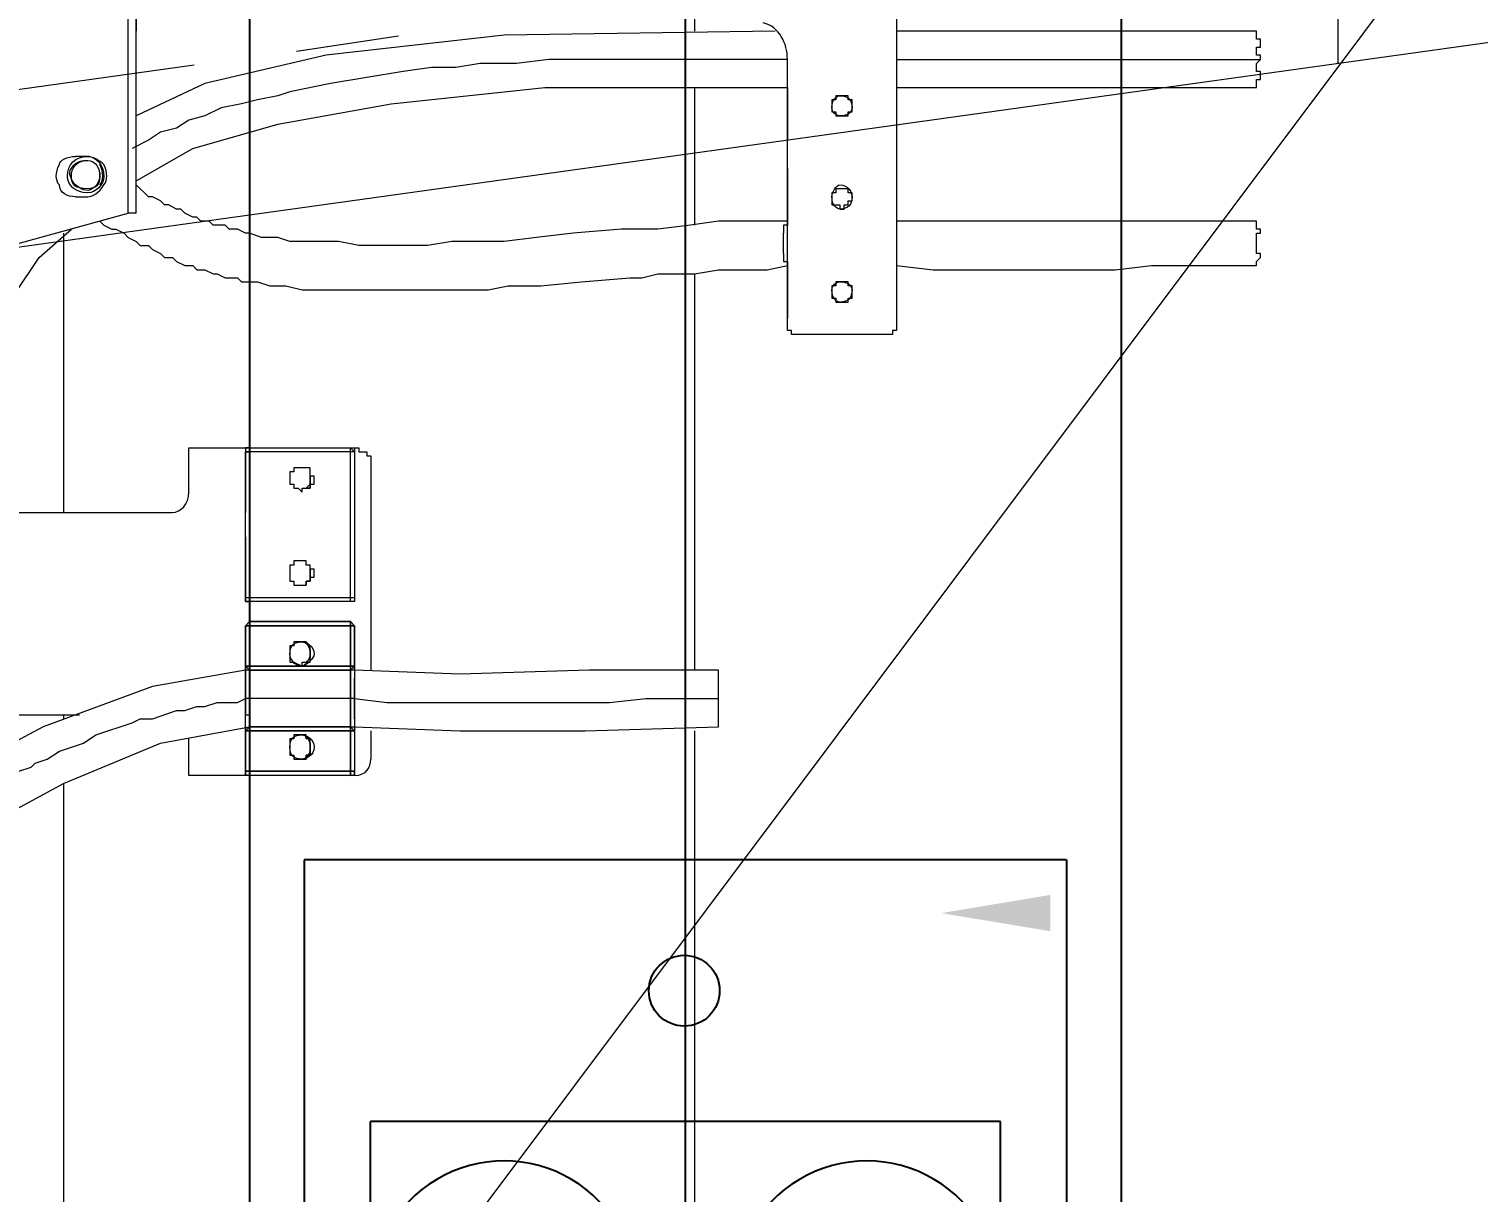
# Model space of a CAD drawing. Header units: millimetres. Extents: x 25083 to 52777, y 24772 to 45779.
# Drawn here: x 39298.4 to 39431.4, y 33516.5 to 33623.3 of the extents above; entities that cross this region are included whole.
import ezdxf

# ---------------------------------------------------------------- set-up
doc = ezdxf.new("R2010")
doc.units = ezdxf.units.MM
doc.layers.add('小车', color=7, linetype='Continuous')
doc.styles.get("Standard").update_dxf_attribs({"font": ''})
doc.styles.get('Standard').set_extended_font_data('SimSun')
doc.dimstyles.new('15', dxfattribs={"dimtxt": 15, "dimasz": 10, "dimexe": 2, "dimexo": 1, "dimgap": 1, "dimtad": 1, "dimdsep": 46, "dimtxsty": 'Standard', "dimcen": 2.5, "dimadec": 0, "dimazin": 0, "dimtfac": 1, "dimtmove": 2, "dimatfit": 3, "dimfxl": 1, "dimtolj": 1, "dimarcsym": 0})
doc.dimstyles.new('ISO-25', dxfattribs={"dimtxt": 2.5, "dimasz": 2.5, "dimexe": 1.25, "dimexo": 0.625, "dimtad": 1, "dimtxsty": 'Standard', "dimcen": 2.5, "dimadec": 0, "dimazin": 0, "dimtfac": 1, "dimtmove": 0, "dimatfit": 3, "dimfxl": 1, "dimarcsym": 0})

# ---------------------------------------------------------------- blocks, each defined once
blk = doc.blocks.new('A$C6E4F4F8B')
for p, q in [((0, 70), (197.2, 70)), ((0, 70), (0, 0)), ((197.2, 70), (197.2, 0)), ((62.1, 63.92), (62.1, 6.08)), ((135.1, 63.92), (135.1, 6.08)), ((40.15, 63.8), (57.53, 63.8)), ((157.05, 63.8), (139.67, 63.8)), ((57.53, 57.8), (40.15, 57.8)), ((139.67, 57.8), (157.05, 57.8)), ((62.5, 52.83), (62.5, 49.63)), ((68.5, 52.83), (68.5, 49.63)), ((128.7, 52.83), (128.7, 49.63)), ((134.7, 52.83), (134.7, 49.63)), ((68.5, 49.63), (62.5, 49.63)), ((128.7, 49.63), (134.7, 49.63)), ((54.12, 45.5), (40.15, 45.5)), ((143.08, 45.5), (157.05, 45.5)), ((54.12, 39.5), (40.15, 39.5)), ((143.08, 39.5), (157.05, 39.5)), ((54.12, 30.5), (40.15, 30.5)), ((143.08, 30.5), (157.05, 30.5)), ((54.12, 24.5), (40.15, 24.5)), ((143.08, 24.5), (157.05, 24.5)), ((62.5, 17.17), (62.5, 20.37)), ((68.5, 20.37), (62.5, 20.37)), ((68.5, 17.17), (68.5, 20.37)), ((128.7, 17.17), (128.7, 20.37)), ((128.7, 20.37), (134.7, 20.37)), ((134.7, 17.17), (134.7, 20.37)), ((57.53, 12.2), (40.15, 12.2)), ((139.67, 12.2), (157.05, 12.2)), ((40.15, 6.2), (57.53, 6.2)), ((157.05, 6.2), (139.67, 6.2)), ((0, 0), (197.2, 0))]:
    blk.add_line(p, q)
at = {"color": 1}
for p, q in [((64, 63.92), (24, 63.92)), ((24, 63.92), (24, 6.08)), ((74, 63.92), (24, 63.92)), ((24, 63.92), (24, 6.08)), ((123.2, 63.92), (173.2, 63.92)), ((133.2, 63.92), (173.2, 63.92)), ((173.2, 63.92), (173.2, 6.08)), ((173.2, 63.92), (173.2, 6.08)), ((64, 6.08), (24, 6.08)), ((74, 6.08), (24, 6.08)), ((123.2, 6.08), (173.2, 6.08)), ((133.2, 6.08), (173.2, 6.08))]:
    blk.add_line(p, q, dxfattribs=at)
at = {"color": 6, "ltscale": 15}
for p, q in [((74, 6.08), (74, 63.92)), ((123.2, 6.08), (123.2, 63.92))]:
    blk.add_line(p, q, dxfattribs=at)
for centre in [(47.28, 35), (47.28, 35), (149.92, 35), (149.92, 35)]:
    blk.add_circle(centre, 4.1, dxfattribs=at)
for centre in [(12, 34.89), (185.2, 34.89), (185.2, 34.89)]:
    blk.add_circle(centre, 3.25)
for centre, radius, start, end in [((39.79, 51.65), 12.16, 88.3056, 271.6944), ((57.53, 52.83), 10.97, 0, 90), ((139.67, 52.83), 10.97, 90, 180), ((157.41, 51.65), 12.16, 268.3056, 91.6944), ((39.8, 51.65), 6.16, 86.7014, 273.2986), ((57.53, 52.83), 4.97, 0, 90), ((139.67, 52.83), 4.97, 90, 180), ((157.4, 51.65), 6.16, 266.7014, 93.2986), ((54.12, 35), 4.5, 270, 90), ((143.08, 35), 4.5, 90, 270), ((39.79, 18.35), 12.16, 88.3056, 271.6944), ((157.41, 18.35), 12.16, 268.3056, 91.6944), ((39.8, 18.35), 6.16, 86.7014, 273.2986), ((157.4, 18.35), 6.16, 266.7014, 93.2986), ((57.53, 17.17), 10.97, 270, 0), ((57.53, 17.17), 4.97, 270, 0), ((139.67, 17.17), 10.97, 180, 270), ((139.67, 17.17), 4.97, 180, 270)]:
    blk.add_arc(centre, radius, start, end)
at = {"ltscale": 15}
for centre, start, end in [((54.12, 35), 270, 90), ((143.08, 35), 90, 270)]:
    blk.add_arc(centre, 10.5, start, end, dxfattribs=at)
blk = doc.blocks.new('*D925')
at = {"color": 0, "lineweight": -2}
for p, q in [((29677.86, 34881.66), (29677.86, 32448.29)), ((40733.02, 34757.65), (40733.02, 32448.29)), ((29680.36, 32449.54), (40730.52, 32449.54))]:
    blk.add_line(p, q, dxfattribs=at)
at = {"color": 0}
for points in [[(29680.36, 32449.96), (29680.36, 32449.13), (29677.86, 32449.54)], [(40730.52, 32449.13), (40730.52, 32449.96), (40733.02, 32449.54)]]:
    blk.add_solid(points, dxfattribs=at)
at = {"layer": 'DEFPOINTS', "color": 0}
for p in [(29677.86, 34882.29), (40733.02, 34758.27), (40733.02, 32449.54)]:
    blk.add_point(p, dxfattribs=at)
at = {"color": 0, "insert": (35205.44, 32451.63), "char_height": 2.5, "attachment_point": 5}
blk.add_mtext('11055,15', dxfattribs=at)
blk = doc.blocks.new('zw$D2F4')
at = {"color": 7, "lineweight": 5}
for points in [[(348.71, 245.47), (349.82, 237.3), (353.16, 227.27), (358.36, 217.25), (364.3, 207.59), (369.87, 198.31), (374.7, 189.39), (378.41, 180.48)], [(372.84, 198.68), (373.59, 197.56), (375.07, 194.59), (375.82, 193.48), (376.19, 192.36), (376.56, 191.99), (376.93, 190.88), (377.67, 189.76), (378.41, 187.54), (379.16, 186.42), (380.27, 183.08), (380.64, 182.34), (380.64, 181.22), (381.39, 179), (381.39, 178.25), (381.76, 177.14), (381.76, 176.4), (382.13, 175.28), (382.13, 173.42), (382.5, 172.68)], [(385.1, 172.68), (383.61, 181.22), (379.9, 191.25), (376.93, 196.82)], [(413.69, 196.08), (415.92, 195.71), (419.64, 193.85), (422.98, 191.62), (425.58, 188.65)], [(381.01, 195.33), (381.01, 187.91)], [(399.58, 195.33), (399.58, 179.37)], [(374.7, 189.39), (319.74, 189.39)], [(381.01, 189.39), (380.64, 189.39)], [(425.21, 189.39), (399.58, 189.39)], [(426.32, 186.05), (425.95, 185.68), (425.58, 184.94), (425.58, 184.57), (425.21, 183.82), (424.83, 183.45), (424.46, 182.71), (424.09, 182.34), (424.09, 181.59), (423.72, 181.22), (423.35, 180.48), (422.98, 180.11), (422.98, 179.37), (422.61, 179), (422.24, 178.25), (422.24, 177.51), (421.86, 177.14), (421.86, 176.4), (421.49, 175.65), (421.49, 175.28), (421.12, 174.54), (421.12, 173.42), (420.75, 173.05)], [(425.21, 172.31), (425.21, 172.68), (425.58, 173.42), (425.58, 174.17), (425.95, 174.54), (425.95, 175.65), (426.32, 176.02), (426.32, 176.77), (426.69, 177.14), (426.69, 177.51), (427.06, 178.25), (427.43, 178.62), (427.43, 179), (427.81, 179.74), (427.81, 180.11), (428.18, 180.48), (428.55, 181.22), (428.55, 181.59), (429.66, 182.71)], [(427.06, 182.71), (427.06, 183.45)], [(427.06, 182.71), (467.17, 182.71)], [(430.03, 182.71), (433, 177.51), (435.23, 169.71), (437.09, 159.31), (438.57, 145.2), (438.57, 122.92)], [(441.17, 122.92), (441.17, 144.83), (440.8, 147.8), (440.8, 151.14), (440.43, 153.37), (440.43, 155.6), (440.06, 158.2), (438.95, 164.88), (438.2, 168.6), (437.83, 169.71), (437.46, 171.57), (437.09, 173.05), (436.72, 174.91), (435.98, 176.4), (435.6, 177.88), (434.86, 179), (434.49, 180.48), (433.75, 181.59), (433, 183.08)], [(443.77, 124.03), (443.4, 148.91), (441.55, 165.25), (438.95, 176.4), (435.98, 182.71)], [(444.89, 182.71), (443.77, 182.71)], [(378.41, 180.48), (379.9, 172.31)], [(375.44, 177.88), (378.79, 177.88)], [(375.44, 172.68), (375.44, 177.88)], [(401.44, 177.88), (405.52, 177.88)], [(405.52, 177.88), (405.52, 172.31)], [(420.75, 173.05), (420.75, 171.57), (420.38, 170.45), (420.38, 168.97), (420.01, 167.48), (420.01, 150.4), (420.38, 148.54), (420.38, 145.57), (420.75, 141.86), (421.12, 137.4), (421.12, 136.29), (421.49, 134.8), (421.49, 131.46), (421.86, 129.23), (421.86, 124.78), (422.24, 122.92)], [(375.82, 172.68), (375.44, 172.68)], [(375.44, 172.31), (375.44, 172.68)], [(375.44, 172.68), (375.82, 172.68)], [(375.82, 172.31), (375.44, 172.31)], [(375.44, 163.03), (375.44, 172.31)], [(375.44, 172.31), (375.82, 172.31)], [(375.44, 163.03), (375.44, 172.31)], [(375.44, 163.03), (375.44, 172.31)], [(375.82, 172.31), (375.44, 172.31)], [(379.53, 172.68), (375.82, 172.68)], [(379.9, 172.68), (375.82, 172.68)], [(375.82, 172.68), (375.82, 172.31)], [(375.82, 172.68), (389.18, 172.68)], [(375.82, 172.68), (379.53, 172.68)], [(375.82, 172.31), (375.82, 172.68)], [(375.82, 172.68), (375.82, 172.31)], [(375.82, 172.31), (379.53, 172.31)], [(375.82, 163.03), (375.82, 172.31)], [(389.18, 172.31), (375.82, 172.31)], [(379.53, 172.31), (375.82, 172.31)], [(375.82, 163.03), (375.82, 172.31)], [(375.82, 172.31), (375.82, 163.03)], [(379.9, 172.31), (379.53, 172.68)], [(379.53, 172.31), (379.53, 172.68)], [(379.9, 172.31), (379.53, 172.68)], [(379.53, 172.68), (379.53, 172.31)], [(379.53, 172.68), (382.5, 172.68)], [(379.9, 172.31), (379.53, 172.31)], [(379.53, 163.03), (379.53, 172.31)], [(379.53, 172.31), (379.53, 163.03)], [(379.53, 172.31), (379.9, 172.31)], [(382.5, 172.68), (381.01, 172.68), (381.01, 172.31), (380.27, 172.31), (379.9, 172.31)], [(379.9, 172.31), (379.9, 166)], [(379.9, 172.31), (379.9, 164.14)], [(379.9, 163.03), (379.9, 172.31)], [(379.9, 172.31), (382.5, 172.31)], [(382.5, 162.66), (382.5, 172.68)], [(385.1, 172.68), (382.5, 172.68)], [(382.5, 172.68), (385.47, 172.68)], [(382.5, 172.31), (385.1, 172.31)], [(389.18, 172.68), (385.1, 172.68)], [(385.1, 172.31), (385.47, 172.68)], [(385.1, 170.08), (385.1, 172.68)], [(385.47, 172.68), (385.1, 172.68)], [(385.1, 172.31), (385.47, 172.68)], [(389.18, 172.31), (385.1, 172.31)], [(385.1, 172.31), (385.1, 163.03)], [(385.1, 172.31), (385.47, 172.31)], [(389.18, 172.68), (385.47, 172.68)], [(385.47, 172.68), (385.47, 172.31)], [(385.47, 172.68), (389.18, 172.68)], [(385.47, 172.31), (385.47, 172.68)], [(385.47, 172.31), (385.47, 163.03)], [(389.18, 172.31), (385.47, 172.31)], [(385.47, 163.03), (385.47, 172.31)], [(389.18, 172.31), (389.18, 172.68)], [(389.56, 172.31), (389.18, 172.68)], [(389.18, 172.68), (389.18, 172.31), (389.56, 172.31)], [(389.18, 172.68), (389.18, 172.31)], [(389.18, 172.31), (389.18, 172.68)], [(389.56, 172.31), (389.18, 172.31)], [(389.18, 163.03), (389.18, 172.31)], [(389.18, 172.31), (389.56, 172.31)], [(389.56, 172.31), (389.18, 172.31)], [(389.18, 172.31), (389.18, 163.03)], [(389.18, 163.03), (389.18, 172.31)], [(389.18, 163.03), (389.18, 172.31)], [(389.56, 163.03), (389.56, 172.31)], [(389.56, 172.31), (389.56, 163.03)], [(391.78, 172.68), (391.41, 172.68)], [(391.78, 172.68), (391.41, 172.68), (391.41, 172.31)], [(391.41, 172.31), (391.41, 172.68)], [(391.41, 172.68), (391.78, 172.68)], [(391.41, 172.31), (391.41, 172.68)], [(391.41, 172.68), (391.78, 172.68)], [(391.41, 163.03), (391.41, 172.31)], [(391.78, 172.31), (391.41, 172.31)], [(391.78, 172.68), (405.15, 172.68)], [(391.78, 172.68), (395.5, 172.68)], [(395.5, 172.68), (391.78, 172.68)], [(395.5, 172.68), (391.78, 172.68)], [(391.78, 172.68), (391.78, 172.31)], [(405.15, 172.31), (391.78, 172.31)], [(391.78, 172.31), (391.78, 163.03)], [(395.5, 172.68), (395.87, 172.68)], [(397.35, 172.68), (395.5, 172.68)], [(401.44, 172.68), (399.58, 172.68)], [(401.07, 172.68), (401.44, 172.68)], [(401.44, 172.68), (405.15, 172.68)], [(405.15, 172.68), (401.44, 172.68)], [(405.15, 172.68), (401.44, 172.68)], [(405.52, 172.31), (405.15, 172.31), (405.15, 172.68)], [(405.52, 172.31), (405.52, 172.68), (405.15, 172.68)], [(405.15, 172.68), (405.15, 172.31), (405.52, 172.31)], [(405.15, 172.68), (405.15, 172.31), (405.52, 172.31)], [(405.15, 163.03), (405.15, 172.31)], [(405.52, 172.31), (405.15, 172.31)], [(405.52, 172.31), (405.52, 163.03)], [(426.32, 122.92), (426.32, 129.23), (425.95, 131.83), (425.58, 134.8), (425.58, 138.15), (425.21, 142.6), (424.83, 145.94), (424.46, 148.91), (424.46, 153.74), (424.09, 155.97), (424.09, 162.28), (424.46, 164.14), (424.46, 168.6), (424.83, 169.71), (424.83, 171.2), (425.21, 172.31)], [(385.1, 166), (385.1, 170.08)], [(379.16, 167.48), (379.16, 168.23), (378.79, 168.23), (378.79, 168.6), (378.41, 168.6), (377.3, 168.6), (377.3, 168.23), (376.93, 168.23)], [(376.93, 168.23), (376.93, 167.48)], [(385.84, 168.23), (385.47, 167.48)], [(387.7, 167.48), (387.7, 168.23), (387.33, 168.23), (387.33, 168.6), (386.96, 168.6), (385.84, 168.6), (385.84, 168.23)], [(395.13, 167.48), (395.13, 168.23), (394.75, 168.23), (394.75, 168.6), (394.38, 168.6), (393.27, 168.6), (393.27, 168.23), (392.9, 168.23)], [(392.9, 168.23), (392.9, 167.48)], [(401.81, 167.85), (401.44, 167.48)], [(403.67, 167.48), (403.67, 168.23), (403.3, 168.23), (403.3, 168.6), (402.92, 168.6), (402.18, 168.6), (402.18, 168.23), (401.81, 168.23), (401.81, 167.85)], [(376.93, 167.48), (376.93, 167.11), (377.3, 167.11), (377.3, 166.74), (377.67, 166.74), (378.79, 166.74), (378.79, 167.11), (379.16, 167.11)], [(378.41, 166.74), (377.3, 166.74), (377.3, 167.11), (376.93, 167.11)], [(379.16, 167.11), (379.16, 167.48)], [(385.47, 167.48), (385.84, 167.48), (385.84, 166.74), (386.21, 166.74), (387.33, 166.74), (387.7, 167.11)], [(386.96, 166.74), (386.21, 166.74), (385.84, 167.11)], [(387.7, 167.11), (387.7, 167.48)], [(392.9, 167.48), (392.9, 167.11), (393.27, 167.11), (393.27, 166.74), (393.64, 166.74), (393.64, 166.37), (394.38, 166.37), (394.38, 166.74), (394.75, 166.74), (394.75, 167.11), (395.13, 167.11)], [(394.38, 166.74), (393.27, 166.74), (393.27, 167.11), (392.9, 167.11)], [(392.9, 167.11), (393.27, 167.11), (393.27, 166.74), (394.01, 166.74), (394.38, 166.74)], [(393.27, 166.74), (393.27, 167.11)], [(394.01, 166.74), (393.27, 166.74)], [(394.38, 166.74), (394.01, 166.74)], [(395.13, 167.11), (395.13, 167.48)], [(401.44, 167.48), (401.81, 167.48), (401.81, 166.74), (402.18, 166.74), (402.18, 166.37), (402.92, 166.37), (402.92, 166.74), (403.67, 166.74), (403.67, 167.11)], [(402.92, 166.74), (401.81, 166.74), (401.81, 167.11)], [(402.18, 166.74), (401.81, 167.11)], [(401.81, 167.11), (401.81, 166.74), (402.55, 166.74), (402.92, 166.74)], [(402.55, 166.74), (402.18, 166.74)], [(402.92, 166.74), (402.55, 166.74)], [(403.67, 167.11), (403.67, 167.48)], [(379.9, 166), (379.9, 162.66)], [(385.1, 162.66), (385.1, 166)], [(375.44, 163.03), (375.82, 163.03)], [(375.44, 162.66), (375.44, 163.03)], [(375.82, 162.66), (375.44, 162.66), (375.44, 163.03)], [(375.82, 163.03), (375.44, 163.03)], [(375.44, 163.03), (375.82, 163.03)], [(379.53, 163.03), (375.82, 163.03)], [(375.82, 163.03), (375.82, 162.66)], [(375.82, 163.03), (389.18, 163.03)], [(375.82, 163.03), (379.53, 163.03)], [(375.82, 162.66), (375.82, 163.03)], [(375.82, 163.03), (375.82, 162.66)], [(379.53, 162.66), (375.82, 162.66)], [(389.18, 162.66), (375.82, 162.66)], [(379.53, 162.66), (375.82, 162.66)], [(379.9, 163.03), (379.53, 162.66)], [(379.53, 162.66), (379.53, 163.03)], [(379.53, 162.66), (379.9, 163.03)], [(379.53, 163.03), (379.53, 162.66)], [(379.9, 163.03), (379.53, 163.03)], [(379.9, 162.66), (379.53, 153), (379.53, 141.49), (379.9, 129.23)], [(382.5, 162.66), (379.53, 162.66)], [(382.5, 163.03), (379.9, 163.03)], [(380.64, 162.66), (379.9, 162.66)], [(382.5, 162.66), (382.13, 159.68), (382.13, 139.26), (382.5, 135.92), (382.5, 129.23)], [(385.1, 163.03), (382.5, 163.03)], [(385.47, 162.66), (382.5, 162.66)], [(384.73, 162.66), (384.36, 162.66)], [(385.1, 129.23), (385.1, 141.12), (384.73, 153), (385.1, 162.66)], [(385.1, 162.66), (384.73, 162.66)], [(385.1, 163.03), (385.47, 163.03)], [(385.47, 162.66), (385.1, 163.03)], [(385.1, 163.03), (385.47, 162.66)], [(385.47, 163.03), (385.1, 163.03)], [(385.1, 162.66), (385.47, 162.66)], [(389.18, 163.03), (385.47, 163.03)], [(385.47, 163.03), (385.47, 162.66)], [(385.47, 163.03), (389.18, 163.03)], [(385.47, 162.66), (385.47, 163.03)], [(385.47, 162.66), (389.18, 162.66)], [(385.47, 162.66), (389.18, 162.66)], [(389.18, 163.03), (389.56, 163.03)], [(389.56, 163.03), (389.18, 163.03)], [(389.18, 162.66), (389.18, 163.03)], [(389.18, 163.03), (389.18, 162.66)], [(389.56, 163.03), (389.18, 163.03)], [(389.18, 163.03), (389.56, 163.03)], [(389.18, 163.03), (389.18, 162.66)], [(389.18, 162.66), (389.18, 163.03)], [(391.78, 162.66), (391.41, 162.66), (391.41, 163.03)], [(391.78, 163.03), (405.15, 163.03)], [(405.15, 162.66), (391.78, 162.66)], [(405.52, 163.03), (405.15, 162.66)], [(405.15, 162.66), (405.52, 163.03)], [(405.15, 163.03), (405.52, 163.03)], [(405.15, 162.66), (405.15, 163.03)], [(405.52, 162.66), (405.15, 162.66)], [(405.52, 162.66), (405.52, 162.28), (405.15, 162.28), (405.15, 161.91)], [(405.52, 163.03), (405.52, 162.66)], [(379.53, 161.17), (376.93, 161.17)], [(403.67, 161.17), (385.1, 161.17)], [(405.15, 161.91), (405.15, 161.54), (404.78, 161.54), (404.78, 161.17), (404.04, 161.17), (403.67, 161.17)], [(379.53, 131.46), (319.74, 131.46)], [(421.49, 131.46), (385.1, 131.46)], [(438.57, 131.46), (425.95, 131.46)], [(444.89, 131.46), (443.77, 131.46)], [(379.9, 129.23), (380.64, 129.23), (382.5, 129.23)], [(382.5, 129.23), (385.1, 129.23)], [(415.92, 122.18), (415.92, 122.55), (416.29, 122.55), (416.29, 122.92), (417.04, 122.92)], [(417.04, 122.92), (441.17, 122.92)], [(417.41, 122.92), (421.86, 122.92)], [(421.86, 122.92), (417.41, 122.92)], [(422.24, 122.92), (417.41, 122.92)], [(422.61, 122.92), (422.24, 122.92)], [(423.35, 123.29), (422.61, 123.29), (422.61, 122.92)], [(425.58, 123.29), (425.21, 123.29)], [(426.32, 122.92), (425.95, 122.92), (425.95, 123.29), (425.58, 123.29)], [(430.78, 122.92), (426.32, 122.92)], [(426.32, 122.92), (426.69, 122.92)], [(426.69, 122.92), (426.32, 122.92)], [(426.69, 122.92), (430.78, 122.92)], [(430.78, 122.92), (426.69, 122.92)], [(431.15, 122.92), (430.78, 122.92)], [(431.15, 122.92), (430.78, 122.92)], [(434.12, 122.92), (433.75, 122.92)], [(433.75, 122.92), (434.12, 122.92)], [(434.12, 122.92), (438.57, 122.92)], [(438.57, 122.92), (434.12, 122.92)], [(438.57, 122.92), (434.12, 122.92)], [(415.92, 121.81), (415.92, 122.18)], [(415.92, 114.01), (415.92, 121.81)], [(420.01, 118.83), (419.26, 118.83), (419.26, 118.46), (418.89, 118.46)], [(418.89, 118.46), (418.89, 117.35), (419.26, 117.35), (419.26, 116.98), (420.01, 116.98)], [(420.75, 117.72), (420.75, 118.46), (420.38, 118.46), (420.38, 118.83), (420.01, 118.83)], [(427.81, 118.46), (427.81, 118.09), (427.43, 118.09), (427.43, 117.72), (427.81, 117.72), (427.81, 117.35), (428.18, 117.35), (428.18, 116.98), (428.55, 116.98)], [(428.55, 118.83), (427.81, 118.83), (427.81, 118.46)], [(429.29, 117.72), (429.29, 118.46), (428.92, 118.46), (428.92, 118.83), (428.55, 118.83)], [(436.72, 118.83), (436.35, 118.83), (436.35, 118.46), (435.98, 118.46)], [(435.98, 118.46), (435.98, 117.35), (436.35, 117.35), (436.35, 116.98), (436.72, 116.98)], [(437.83, 117.72), (437.83, 118.46), (437.46, 118.46), (437.46, 118.83), (436.72, 118.83)], [(420.01, 116.98), (420.38, 116.98), (420.38, 117.35), (420.75, 117.35), (420.75, 117.72)], [(428.55, 116.98), (428.92, 116.98), (428.92, 117.35), (429.29, 117.35), (429.29, 117.72)], [(436.72, 116.98), (437.46, 116.98), (437.46, 117.35), (437.83, 117.35), (437.83, 117.72)], [(417.04, 112.89), (416.29, 112.89), (416.29, 113.26), (415.92, 113.26), (415.92, 113.64), (415.92, 114.01)], [(514.33, 112.89), (417.04, 112.89)], [(422.24, 112.89), (421.86, 109.55), (421.86, 92.84), (422.24, 89.5), (422.24, 79.84)], [(426.32, 79.84), (426.32, 112.89)], [(438.57, 112.89), (438.57, 79.84)], [(443.77, 79.84), (443.77, 112.89)], [(422.24, 79.84), (422.61, 79.84), (422.98, 79.47), (423.35, 79.47), (423.35, 79.84), (423.72, 79.84), (425.21, 79.84), (425.21, 79.47), (425.58, 79.47), (425.58, 79.84), (426.32, 79.84)], [(438.57, 79.84), (439.32, 79.84), (439.32, 79.47), (440.06, 79.47), (440.06, 79.84), (440.8, 79.84), (441.17, 79.47)], [(441.17, 79.47), (441.55, 79.47), (441.55, 79.84), (442.29, 79.84), (442.29, 79.47), (443.03, 79.47), (443.03, 79.84), (443.77, 79.84)]]:
    blk.add_lwpolyline(points, dxfattribs=at)
at = {"color": 7, "lineweight": 0}
for points in [[(424.09, 194.22), (427.06, 183.45)], [(428.55, 188.28), (428.55, 187.16)], [(432.26, 187.16), (432.26, 188.28)], [(427.06, 183.45), (467.54, 183.45)]]:
    blk.add_lwpolyline(points, dxfattribs=at)
for points in [[(428.55, 188.28), (428.55, 189.02), (428.92, 189.76), (429.66, 189.76)], [(429.66, 189.76), (430.03, 190.14), (430.78, 190.14), (431.52, 189.76)], [(429.66, 188.28), (430.03, 188.65), (430.78, 189.02), (431.15, 188.65)], [(431.52, 189.76), (431.89, 189.76), (432.26, 189.02), (432.26, 188.28)], [(429.29, 186.79), (428.92, 187.16), (429.29, 187.91), (429.66, 188.28)], [(431.15, 188.65), (431.89, 188.28), (431.89, 187.54), (431.89, 187.16)], [(428.55, 187.16), (428.55, 186.79), (428.92, 186.05), (429.66, 185.68)], [(430.78, 186.05), (430.41, 186.05), (429.66, 186.05), (429.29, 186.79)], [(431.52, 185.68), (431.89, 186.05), (432.26, 186.79), (432.26, 187.16)], [(429.66, 185.68), (430.03, 185.31), (430.78, 185.31), (431.52, 185.68)]]:
    blk.add_open_spline(points, degree=3, dxfattribs=at)
at = {"color": 7, "lineweight": 5}
for points in [[(430.41, 189.02), (429.66, 189.02), (428.92, 188.28), (428.92, 187.16), (428.92, 186.42), (429.66, 185.68), (430.41, 185.68), (431.52, 185.68), (432.26, 186.42), (432.26, 187.16), (432.26, 188.28), (431.52, 189.02), (430.41, 189.02)], [(430.41, 189.02), (429.66, 189.02), (428.92, 188.28), (428.92, 187.16), (428.92, 186.42), (429.66, 185.68), (430.41, 185.68), (431.52, 185.68), (432.26, 186.42), (432.26, 187.16), (432.26, 188.28), (431.52, 189.02), (430.41, 189.02)], [(430.41, 188.65), (429.66, 188.65), (429.29, 188.28), (429.29, 187.16), (429.29, 186.42), (429.66, 186.05), (430.41, 186.05), (431.15, 186.05), (431.89, 186.42), (431.89, 187.16), (431.89, 188.28), (431.15, 188.65), (430.41, 188.65)], [(378.04, 168.6), (377.3, 168.6), (376.93, 168.23), (376.93, 167.48), (376.93, 167.11), (377.3, 166.74), (378.04, 166.74), (378.79, 166.74), (379.16, 167.11), (379.16, 167.48), (379.16, 168.23), (378.79, 168.6), (378.04, 168.6)], [(378.04, 168.6), (377.3, 168.6), (376.93, 168.23), (376.93, 167.48), (376.93, 167.11), (377.3, 166.37), (378.04, 166.37), (378.79, 166.37), (379.16, 167.11), (379.16, 167.48), (379.16, 168.23), (378.79, 168.6), (378.04, 168.6)], [(386.58, 168.6), (386.21, 168.6), (385.47, 168.23), (385.47, 167.48), (385.47, 167.11), (386.21, 166.74), (386.58, 166.74), (387.33, 166.74), (387.7, 167.11), (387.7, 167.48), (387.7, 168.23), (387.33, 168.6), (386.58, 168.6)], [(386.58, 168.6), (386.21, 168.6), (385.47, 168.23), (385.47, 167.48), (385.47, 167.11), (386.21, 166.37), (386.58, 166.37), (387.33, 166.37), (387.7, 167.11), (387.7, 167.48), (387.7, 168.23), (387.33, 168.6), (386.58, 168.6)], [(420.01, 118.83), (419.26, 118.83), (418.89, 118.46), (418.89, 118.09), (418.89, 117.35), (419.26, 116.98), (420.01, 116.98), (420.38, 116.98), (420.75, 117.35), (420.75, 118.09), (420.75, 118.46), (420.38, 118.83), (420.01, 118.83)], [(420.01, 118.83), (419.26, 118.83), (418.89, 118.46), (418.89, 118.09), (418.89, 117.35), (419.26, 116.98), (420.01, 116.98), (420.38, 116.98), (420.75, 117.35), (420.75, 118.09), (420.75, 118.46), (420.38, 118.83), (420.01, 118.83)], [(428.55, 118.83), (427.81, 118.83), (427.43, 118.46), (427.43, 118.09), (427.43, 117.35), (427.81, 116.98), (428.55, 116.98), (428.92, 116.98), (429.66, 117.35), (429.66, 118.09), (429.66, 118.46), (428.92, 118.83), (428.55, 118.83)], [(428.55, 118.83), (427.81, 118.83), (427.43, 118.46), (427.43, 118.09), (427.43, 117.35), (427.81, 116.98), (428.55, 116.98), (428.92, 116.98), (429.66, 117.35), (429.66, 118.09), (429.66, 118.46), (428.92, 118.83), (428.55, 118.83)], [(436.72, 118.83), (436.35, 118.83), (435.98, 118.46), (435.98, 118.09), (435.98, 117.35), (436.35, 116.98), (436.72, 116.98), (437.46, 116.98), (437.83, 117.35), (437.83, 118.09), (437.83, 118.46), (437.46, 118.83), (436.72, 118.83)], [(436.72, 118.83), (436.35, 118.83), (435.98, 118.46), (435.98, 118.09), (435.98, 117.35), (436.35, 116.98), (436.72, 116.98), (437.46, 116.98), (437.83, 117.35), (437.83, 118.09), (437.83, 118.46), (437.46, 118.83), (436.72, 118.83)]]:
    blk.add_open_spline(points, degree=3, knots=[0, 0, 0, 0, 1, 1, 1, 2, 2, 2, 3, 3, 3, 4, 4, 4, 4], dxfattribs=at)
for points in [[(429.66, 186.05), (430.03, 185.68), (430.78, 185.68), (431.52, 186.05)], [(399.58, 179.37), (399.58, 178.62), (400.33, 177.88), (401.44, 177.88)], [(375.44, 172.31), (375.44, 172.68), (375.44, 172.68), (375.82, 172.68)], [(375.44, 172.68), (375.44, 172.68), (375.44, 172.68), (375.82, 172.68)], [(375.44, 172.31), (375.44, 172.31), (375.44, 172.31), (375.44, 172.68)], [(375.44, 172.31), (375.44, 172.31), (375.44, 172.31), (375.44, 172.31)], [(379.53, 172.68), (379.53, 172.68), (379.53, 172.68), (379.53, 172.68)], [(389.56, 172.31), (389.56, 172.31), (389.18, 172.68), (389.18, 172.68)], [(389.18, 172.31), (389.18, 172.31), (389.18, 172.68), (389.18, 172.68)], [(391.78, 172.31), (391.78, 172.31), (391.78, 172.31), (391.78, 172.31)], [(397.35, 172.68), (397.73, 172.68), (398.1, 172.68), (398.47, 172.68)], [(398.47, 172.68), (398.84, 172.68), (399.21, 172.68), (399.58, 172.68)], [(405.15, 172.68), (405.15, 172.31), (405.15, 172.31), (405.15, 172.31)], [(375.44, 163.03), (375.44, 162.66), (375.44, 162.66), (375.82, 162.66)], [(375.44, 163.03), (375.44, 162.66), (375.44, 162.66), (375.82, 162.66)], [(375.44, 162.66), (375.44, 161.54), (376.19, 161.17), (376.93, 161.17)], [(375.44, 162.66), (375.44, 162.66), (375.44, 162.66), (375.44, 162.66)], [(380.64, 162.66), (380.64, 162.66), (381.01, 162.66), (381.39, 162.66)], [(381.39, 162.66), (381.76, 162.66), (382.13, 162.66), (382.5, 162.66)], [(382.5, 162.66), (382.87, 162.66), (383.24, 162.66), (383.24, 162.66)], [(383.24, 162.66), (383.61, 162.66), (383.99, 162.66), (384.36, 162.66)], [(389.18, 162.66), (389.18, 162.66), (389.18, 162.66), (389.18, 163.03)], [(389.18, 162.66), (389.18, 162.66), (389.56, 163.03), (389.56, 163.03)], [(389.18, 162.66), (389.18, 162.66), (389.18, 162.66), (389.18, 162.66)], [(389.18, 162.66), (389.18, 162.66), (389.18, 162.66), (389.18, 162.66)], [(391.41, 163.03), (391.41, 163.03), (391.78, 163.03), (391.78, 163.03)], [(391.78, 163.03), (391.78, 162.66), (391.78, 162.66), (391.78, 162.66)], [(405.52, 162.66), (405.52, 162.66), (405.52, 162.66), (405.52, 162.66)], [(405.52, 162.66), (405.52, 162.66), (405.52, 162.66), (405.52, 162.66)], [(441.17, 122.92), (442.66, 122.92), (444.15, 123.66), (444.52, 125.15)], [(423.35, 123.29), (424.09, 123.29), (424.46, 123.29), (425.21, 123.29)], [(441.17, 112.89), (441.17, 101.75), (441.17, 90.61), (441.17, 79.47)]]:
    blk.add_open_spline(points, degree=3, dxfattribs=at)
blk = doc.blocks.new('*D469')
at = {"layer": 'DEFPOINTS', "color": 0}
for p in [(36061.19, 116692.22), (36180.04, 116685.35), (36180.04, 116527.03)]:
    blk.add_point(p, dxfattribs=at)
at = {"layer": '小车', "color": 0, "linetype": 'Continuous', "lineweight": -2}
for p, q in [((36061.19, 116691.22), (36061.19, 116525.03)), ((36180.04, 116684.35), (36180.04, 116525.03)), ((36071.19, 116527.03), (36084.17, 116527.03)), ((36170.04, 116527.03), (36146.42, 116527.03))]:
    blk.add_line(p, q, dxfattribs=at)
at = {"layer": '小车', "color": 0}
for points in [[(36071.19, 116528.7), (36071.19, 116525.37), (36061.19, 116527.03)], [(36170.04, 116528.7), (36170.04, 116525.37), (36180.04, 116527.03)]]:
    blk.add_solid(points, dxfattribs=at)
at = {"layer": '小车', "color": 0, "insert": (36115.3, 116527.03), "char_height": 15, "attachment_point": 5}
blk.add_mtext('\\A1;118.85', dxfattribs=at)
blk = doc.blocks.new('*D470')
at = {"layer": 'DEFPOINTS', "color": 0}
for p in [(36180.04, 116639.33), (36197.54, 116639.33), (36197.54, 116438.26)]:
    blk.add_point(p, dxfattribs=at)
at = {"layer": '小车', "color": 0, "linetype": 'Continuous', "lineweight": -2}
for p, q in [((36180.04, 116638.33), (36180.04, 116436.26)), ((36197.54, 116638.33), (36197.54, 116436.26)), ((36170.04, 116438.26), (36160.04, 116438.26)), ((36180.04, 116438.26), (36197.54, 116438.26)), ((36207.54, 116438.26), (36217.54, 116438.26))]:
    blk.add_line(p, q, dxfattribs=at)
at = {"layer": '小车', "color": 0}
for points in [[(36170.04, 116439.93), (36170.04, 116436.59), (36180.04, 116438.26)], [(36207.54, 116439.93), (36207.54, 116436.59), (36197.54, 116438.26)]]:
    blk.add_solid(points, dxfattribs=at)
at = {"layer": '小车', "color": 0, "insert": (36193.65, 116438.26), "char_height": 15, "attachment_point": 5}
blk.add_mtext('\\A1;17.5', dxfattribs=at)
blk = doc.blocks.new('A$C1A4175F5')
at = {"layer": '小车', "color": 3, "lineweight": 0}
blk.add_lwpolyline([(137.326, 466.992), (403.019, 112.548)], dxfattribs=at)
at = {"layer": '小车', "color": 1, "lineweight": 0}
for points in [[(175.962, 450.614), (175.962, 415.757)], [(262.193, 418.277), (271.572, 416.877)], [(280.951, 415.617), (328.127, 409.038)]]:
    blk.add_lwpolyline(points, dxfattribs=at)
at = {"layer": '小车', "color": 7, "lineweight": 0}
blk.add_lwpolyline([(63.554, 431.436), (682.71, 345.205)], dxfattribs=at)
at = {"layer": '小车'}
for base, p1, p2, picture, middle in [((212.358, 337.78), (93.511, 502.968), (212.358, 496.098), '*D469', (147.619, 337.78)), ((229.857, 249.006), (212.358, 450.073), (229.857, 450.073), '*D470', (225.974, 249.006))]:
    dim = blk.add_linear_dim(base=base, p1=p1, p2=p2, dimstyle='15', override={"dimfxl": 0.18}, dxfattribs=at)
    dim.commit()
    dim.dimension.update_dxf_attribs({"geometry": picture, "text_midpoint": middle, "dimtype": 128, "insert": (-35967.681, -116189.253)})
blk = doc.blocks.new('zw$50CE')
blk.add_blockref('zw$D2F4', (22.01, 103.57))
at = {"layer": '小车', "ltscale": 10, "xscale": -1, "rotation": 270}
blk.add_blockref('A$C1A4175F5', (47.03, 0), dxfattribs=at)

msp = doc.modelspace()

# ---------------------------------------------------------------- linework, layer by layer
for p, q in [((39358.63, 33290.649), (39358.63, 34123.983)), ((39358.63, 33298.504), (39358.63, 33742.462))]:
    msp.add_line(p, q)
at = {"ltscale": 15}
msp.add_lwpolyline([(39318.63, 33273.983), (39318.63, 34140.649), (39398.63, 34140.649), (39398.63, 33273.983)], close=True, dxfattribs=at)

# ---------------------------------------------------------------- block references
for name, p, rotation in [('zw$50CE', (39594.481, 33157.316), 90), ('A$C6E4F4F8B', (39323.63, 33546.999), 270)]:
    msp.add_blockref(name, p, dxfattribs=dict(rotation=rotation))

# ---------------------------------------------------------------- dimensions: what is measured, and where the dimension line sits
dim = msp.add_linear_dim(base=(40733.0166, 32449.5434), p1=(29677.8617, 34882.2868), p2=(40733.0166, 34758.2702), dimstyle='ISO-25')
dim.commit()
dim.dimension.update_dxf_attribs({"geometry": '*D925', "text_midpoint": (35205.4391, 32449.5434), "dimtype": 160})

doc.saveas('drawing.dxf')
